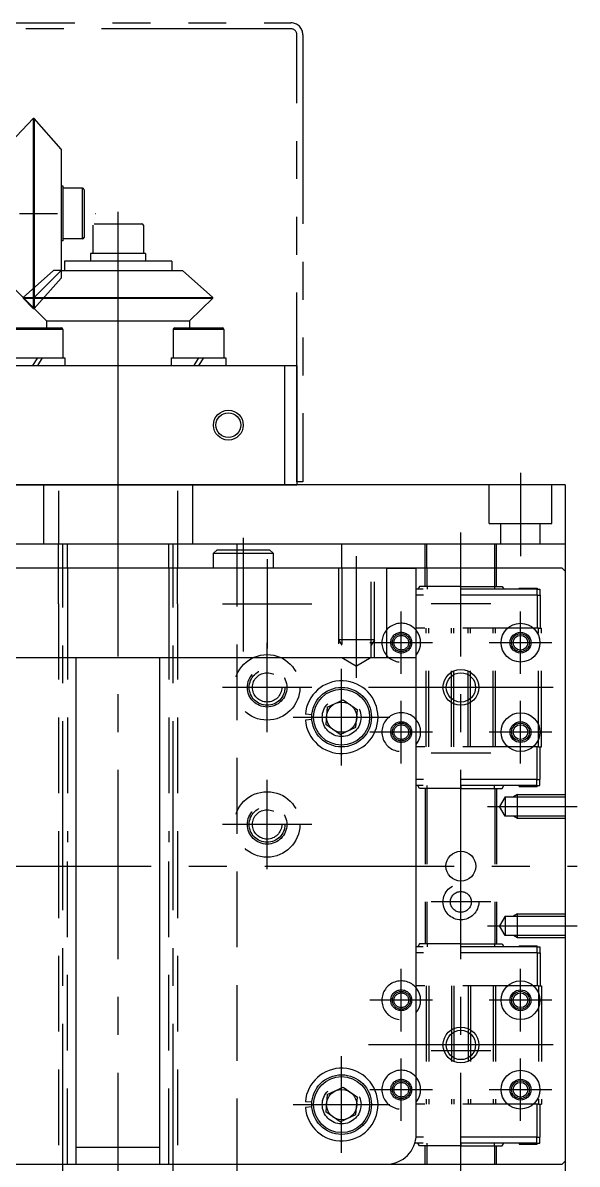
# Model space of a CAD drawing. Extents: x -48 to 540, y -15 to 565.
# Drawn here: x 447.5 to 540.4, y 116 to 307.5 of the extents above; entities that cross this region are included whole.
import ezdxf

# ---------------------------------------------------------------- set-up
doc = ezdxf.new("R2010")
doc.units = 0
for name, pattern in [('CENTER', [50.8, 31.75, -6.35, 6.35, -6.35]), ('DASHED', [19.05, 12.7, -6.35]), ('PHANTOM', [63.5, 31.75, -6.35, 6.35, -6.35, 6.35, -6.35])]:
    doc.linetypes.add(name, pattern=pattern)
doc.layers.get('0').update_dxf_attribs({"linetype": 'CONTINUOUS'})
doc.layers.add('CENTER', color=1, linetype='CENTER')

msp = doc.modelspace()

# ---------------------------------------------------------------- linework, layer by layer
at = {"color": 3, "linetype": 'PHANTOM'}
for p, q in [((424.44, 307.5), (492.44, 307.5)), ((492.44, 306.5), (424.44, 306.5)), ((493.44, 230.5), (493.44, 305.5)), ((494.44, 305.5), (494.44, 230.5)), ((494.44, 230.5), (493.44, 230.5))]:
    msp.add_line(p, q, dxfattribs=at)
at = {"color": 7, "linetype": 'CONTINUOUS'}
for p, q in [((449.23, 291.43), (445.44, 287.5)), ((449.37, 291.43), (449.23, 291.43)), ((449.23, 291.43), (449.23, 275.5)), ((453.88, 286.32), (449.37, 291.43)), ((449.37, 291.43), (449.37, 275.5)), ((453.88, 286.32), (453.88, 275.5)), ((454.24, 280.1), (453.88, 280.1)), ((454.24, 270.9), (454.24, 280.1)), ((457.49, 279.75), (454.24, 279.75)), ((457.49, 271.25), (457.49, 279.75)), ((457.74, 279.5), (457.74, 271.5)), ((449.23, 275.5), (449.23, 259.57)), ((449.37, 275.5), (449.37, 259.57)), ((453.88, 275.5), (453.88, 265.94)), ((459.19, 273.55), (459.19, 268.8)), ((459.44, 273.8), (467.44, 273.8)), ((467.69, 273.55), (467.69, 268.8)), ((454.24, 270.9), (453.88, 270.9)), ((457.49, 271.25), (454.24, 271.25)), ((458.84, 268.8), (458.84, 267.5)), ((468.04, 268.8), (458.84, 268.8)), ((468.04, 268.8), (468.04, 267.5)), ((454.44, 267.5), (454.44, 265.94)), ((472.44, 267.5), (454.44, 267.5)), ((472.44, 267.5), (472.44, 265.94)), ((453.88, 265.94), (449.37, 261.43)), ((453.88, 265.94), (474.26, 265.94)), ((479.36, 261.43), (474.26, 265.94)), ((445.44, 263.5), (451.44, 257.5)), ((447.51, 261.43), (447.51, 261.29)), ((447.51, 261.43), (479.36, 261.43)), ((447.51, 261.29), (449.23, 259.57)), ((447.51, 261.29), (479.36, 261.29)), ((475.44, 257.5), (479.36, 261.29)), ((479.36, 261.29), (479.36, 261.43)), ((449.23, 259.57), (449.37, 259.57)), ((451.44, 257.5), (451.44, 256.3)), ((451.44, 257.5), (475.44, 257.5)), ((475.44, 257.5), (475.44, 256.3)), ((454.19, 256.05), (445.69, 256.05)), ((445.94, 256.3), (453.94, 256.3)), ((454.19, 256.05), (454.19, 251.3)), ((481.19, 256.05), (472.69, 256.05)), ((472.69, 256.05), (472.69, 251.3)), ((472.94, 256.3), (480.94, 256.3)), ((481.19, 256.05), (481.19, 251.3)), ((445.35, 251.3), (454.54, 251.3)), ((449.92, 251.3), (449.11, 250)), ((450.73, 251.3), (449.92, 250)), ((454.54, 251.3), (454.54, 250)), ((472.35, 251.3), (472.35, 250)), ((472.35, 251.3), (481.54, 251.3)), ((476.94, 251.3), (476.13, 250)), ((477.75, 251.3), (476.94, 250)), ((481.54, 251.3), (481.54, 250)), ((435.44, 250), (491.44, 250)), ((491.44, 250), (493.44, 250)), ((491.44, 230), (491.44, 250)), ((493.44, 250), (493.44, 230)), ((538.44, 230), (388.44, 230)), ((433.44, 230), (493.44, 230)), ((493.44, 230), (435.44, 230)), ((538.44, 230), (538.44, 0)), ((538.44, 220), (388.44, 220)), ((453.44, 216), (453.44, 220)), ((454.94, 216), (454.94, 220)), ((471.94, 216), (471.94, 220)), ((473.44, 220), (473.44, 216)), ((479.44, 218.5), (480.04, 219.1)), ((479.44, 218.5), (489.44, 218.5)), ((479.44, 216), (479.44, 218.5)), ((480.04, 219.1), (488.84, 219.1)), ((488.84, 219.1), (489.44, 218.5)), ((489.44, 218.5), (489.44, 216)), ((500.94, 220), (500.94, 216)), ((526.94, 220), (514.94, 220)), ((514.94, 216), (514.94, 220)), ((515.24, 216), (515.24, 220)), ((526.64, 216), (526.64, 220)), ((526.94, 216), (526.94, 220)), ((537.94, 216), (388.94, 216)), ((508.44, 216), (508.44, 201)), ((508.44, 216), (513.44, 216)), ((513.44, 121), (513.44, 216)), ((537.94, 216), (538.44, 215.5)), ((537.94, 216), (538.44, 215.5)), ((538.44, 215.5), (538.44, 116.5)), ((538.44, 215.5), (538.44, 116.5)), ((413.44, 201), (513.44, 201)), ((456.44, 116), (456.44, 201)), ((470.44, 116), (470.44, 201)), ((498.54, 192.69), (501.2, 193.92)), ((501.2, 193.92), (503.6, 192.23)), ((498.54, 192.69), (498.28, 189.77)), ((503.34, 189.31), (503.6, 192.23)), ((495.96, 191.39), (494.86, 191.48)), ((495.96, 190.61), (494.86, 190.52)), ((500.68, 188.08), (498.28, 189.77)), ((500.68, 188.08), (503.34, 189.31)), ((498.54, 127.69), (501.2, 128.92)), ((501.2, 128.92), (503.6, 127.23)), ((495.96, 126.39), (494.86, 126.48)), ((498.54, 127.69), (498.28, 124.77)), ((503.34, 124.31), (503.6, 127.23)), ((495.96, 125.61), (494.86, 125.52)), ((500.68, 123.08), (498.28, 124.77)), ((500.68, 123.08), (503.34, 124.31)), ((456.44, 118.86), (470.44, 118.86)), ((388.94, 116), (537.94, 116)), ((537.94, 116), (538.44, 116.5)), ((537.94, 116), (538.44, 116.5))]:
    msp.add_line(p, q, dxfattribs=at)
at = {"color": 1, "linetype": 'CENTER'}
for p, q in [((463.44, 230), (463.44, 275.8)), ((358.04, 275.5), (459.74, 275.5))]:
    msp.add_line(p, q, dxfattribs=at)
at = {"color": 3, "linetype": 'DASHED'}
for p, q in [((452.62, 265.94), (447.51, 261.43)), ((453.88, 264.68), (449.37, 259.58)), ((453.88, 265.94), (452.62, 265.94)), ((453.88, 265.94), (453.88, 264.68)), ((450.94, 230), (450.94, 220)), ((475.94, 230), (475.94, 220)), ((525.69, 223.5), (525.69, 230)), ((536.19, 223.5), (536.19, 230)), ((453.44, 229), (453.44, 220)), ((473.44, 229), (473.44, 220)), ((525.69, 223.5), (536.19, 223.5)), ((527.64, 220), (527.64, 223.5)), ((534.24, 220), (534.24, 223.5)), ((483.44, 0), (483.44, 220)), ((453.44, 210), (453.44, 216)), ((453.44, 210), (453.44, 216)), ((454.94, 216), (454.94, 210)), ((454.94, 216), (454.94, 210)), ((471.94, 216), (471.94, 210)), ((471.94, 216), (471.94, 210)), ((473.44, 210), (473.44, 216)), ((473.44, 210), (473.44, 216)), ((500.44, 216), (500.44, 201)), ((500.98, 216), (500.98, 201)), ((505.9, 201), (505.9, 216)), ((506.44, 201), (506.44, 216)), ((514.94, 212.95), (514.94, 216)), ((515.24, 216), (515.24, 212.95)), ((526.64, 212.95), (526.64, 216)), ((526.94, 212.95), (526.94, 216)), ((514.01, 212.95), (513.71, 212.45)), ((515.31, 212.95), (514.01, 212.95)), ((515.31, 212.95), (515.31, 212.45)), ((520.94, 212.95), (515.31, 212.95)), ((520.94, 212.95), (526.57, 212.95)), ((520.94, 212.45), (520.94, 212.95)), ((526.57, 212.95), (526.57, 212.45)), ((526.57, 212.95), (527.87, 212.95)), ((527.87, 212.95), (528.17, 212.45)), ((530.74, 212.45), (530.74, 212.65)), ((530.74, 212.65), (533.74, 212.65)), ((533.74, 212.65), (533.74, 212.45)), ((533.69, 212.45), (513.44, 212.45)), ((533.74, 211.45), (513.44, 211.45)), ((533.69, 212.45), (533.69, 211.45)), ((533.69, 212.45), (534.19, 212.45)), ((533.74, 211.45), (533.74, 205.95)), ((533.74, 211.45), (534.24, 211.45)), ((534.19, 212.45), (534.19, 211.45)), ((534.24, 211.45), (534.24, 205.95)), ((453.44, 210), (453.44, 170)), ((453.44, 210), (453.44, 170)), ((454.94, 210), (454.94, 170)), ((454.94, 210), (454.94, 170)), ((471.94, 210), (471.94, 170)), ((471.94, 210), (471.94, 170)), ((473.44, 210), (473.44, 170)), ((473.44, 210), (473.44, 170)), ((533.94, 205.95), (513.44, 205.95)), ((515.14, 186.05), (515.14, 205.95)), ((515.54, 186.05), (515.54, 205.95)), ((519.34, 186.05), (519.34, 205.95)), ((519.74, 186.05), (519.74, 205.95)), ((522.14, 186.05), (522.14, 205.95)), ((522.54, 186.05), (522.54, 205.95)), ((526.34, 186.05), (526.34, 205.95)), ((526.74, 186.05), (526.74, 205.95)), ((533.94, 186.05), (533.94, 205.95)), ((533.94, 205.95), (534.44, 205.95)), ((534.44, 186.05), (534.44, 205.95)), ((506.44, 204), (500.44, 204)), ((500.44, 204), (500.98, 203.06)), ((506.44, 204), (505.9, 203.06)), ((500.98, 201), (505.9, 201)), ((500.98, 201), (503.44, 199.58)), ((505.9, 201), (503.44, 199.58)), ((533.94, 186.05), (513.44, 186.05)), ((533.74, 180.55), (533.74, 186.05)), ((533.94, 186.05), (534.44, 186.05)), ((534.24, 180.55), (534.24, 186.05)), ((533.74, 180.55), (513.44, 180.55)), ((533.69, 179.55), (533.69, 180.55)), ((533.74, 180.55), (534.24, 180.55)), ((534.19, 179.55), (534.19, 180.55)), ((533.69, 179.55), (513.44, 179.55)), ((514.01, 179.05), (513.71, 179.55)), ((515.31, 179.05), (514.01, 179.05)), ((514.94, 179.05), (514.94, 152.95)), ((515.24, 179.05), (515.24, 152.95)), ((515.31, 179.05), (515.31, 179.55)), ((520.94, 179.05), (515.31, 179.05)), ((520.94, 179.55), (520.94, 179.05)), ((520.94, 179.05), (526.57, 179.05)), ((526.57, 179.05), (526.57, 179.55)), ((526.57, 179.05), (527.87, 179.05)), ((526.64, 179.05), (526.64, 152.95)), ((526.94, 179.05), (526.94, 152.95)), ((527.87, 179.05), (528.17, 179.55)), ((530.74, 179.35), (530.74, 179.55)), ((530.74, 179.35), (533.74, 179.35)), ((533.69, 179.55), (534.19, 179.55)), ((533.74, 179.55), (533.74, 179.35)), ((528.34, 177.62), (527.4, 176)), ((528.34, 177.62), (538.44, 177.62)), ((528.34, 177.62), (528.34, 174.38)), ((530.44, 178), (529.78, 177.62)), ((530.44, 178), (538.44, 178)), ((530.44, 174), (530.44, 178)), ((528.34, 174.38), (527.4, 176)), ((538.44, 174.38), (528.34, 174.38)), ((530.44, 174), (529.78, 174.38)), ((538.44, 174), (530.44, 174)), ((453.44, 170), (453.44, 116)), ((454.94, 116), (454.94, 170)), ((471.94, 116), (471.94, 170)), ((473.44, 170), (473.44, 116)), ((528.34, 157.62), (527.4, 156)), ((528.34, 157.62), (538.44, 157.62)), ((528.34, 157.62), (528.34, 154.38)), ((530.44, 158), (529.78, 157.62)), ((530.44, 158), (538.44, 158)), ((530.44, 154), (530.44, 158)), ((528.34, 154.38), (527.4, 156)), ((538.44, 154.38), (528.34, 154.38)), ((530.44, 154), (529.78, 154.38)), ((538.44, 154), (530.44, 154)), ((533.69, 152.45), (513.44, 152.45)), ((533.74, 151.45), (513.44, 151.45)), ((514.01, 152.95), (513.71, 152.45)), ((515.31, 152.95), (514.01, 152.95)), ((520.94, 152.95), (515.31, 152.95)), ((515.31, 152.95), (515.31, 152.45)), ((520.94, 152.95), (526.57, 152.95)), ((520.94, 152.45), (520.94, 152.95)), ((526.57, 152.95), (526.57, 152.45)), ((526.57, 152.95), (527.87, 152.95)), ((527.87, 152.95), (528.17, 152.45)), ((530.74, 152.65), (530.74, 152.45)), ((530.74, 152.65), (533.74, 152.65)), ((533.69, 152.45), (533.69, 151.45)), ((533.69, 152.45), (534.19, 152.45)), ((533.74, 152.45), (533.74, 152.65)), ((533.74, 151.45), (533.74, 145.95)), ((533.74, 151.45), (534.24, 151.45)), ((534.19, 152.45), (534.19, 151.45)), ((534.24, 151.45), (534.24, 145.95)), ((533.94, 145.95), (513.44, 145.95)), ((515.14, 145.95), (515.14, 126.05)), ((515.54, 145.95), (515.54, 126.05)), ((519.34, 145.95), (519.34, 126.05)), ((519.74, 145.95), (519.74, 126.05)), ((522.14, 145.95), (522.14, 126.05)), ((522.54, 145.95), (522.54, 126.05)), ((526.34, 145.95), (526.34, 126.05)), ((526.74, 145.95), (526.74, 126.05)), ((533.94, 145.95), (533.94, 126.05)), ((533.94, 145.95), (534.44, 145.95)), ((534.44, 145.95), (534.44, 126.05)), ((533.94, 126.05), (513.44, 126.05)), ((533.74, 120.55), (533.74, 126.05)), ((533.94, 126.05), (534.44, 126.05)), ((534.24, 120.55), (534.24, 126.05)), ((533.69, 119.55), (513.22, 119.55)), ((533.74, 120.55), (513.42, 120.55)), ((514.01, 119.05), (513.71, 119.55)), ((515.31, 119.05), (514.01, 119.05)), ((514.94, 116), (514.94, 119.05)), ((515.24, 119.05), (515.24, 116)), ((515.31, 119.05), (515.31, 119.55)), ((520.94, 119.05), (515.31, 119.05)), ((520.94, 119.55), (520.94, 119.05)), ((520.94, 119.05), (526.57, 119.05)), ((526.57, 119.05), (526.57, 119.55)), ((526.57, 119.05), (527.87, 119.05)), ((526.64, 116), (526.64, 119.05)), ((526.94, 116), (526.94, 119.05)), ((527.87, 119.05), (528.17, 119.55)), ((530.74, 119.55), (530.74, 119.35)), ((530.74, 119.35), (533.74, 119.35)), ((533.69, 119.55), (533.69, 120.55)), ((533.69, 119.55), (534.19, 119.55)), ((533.74, 120.55), (534.24, 120.55)), ((533.74, 119.35), (533.74, 119.55)), ((534.19, 119.55), (534.19, 120.55))]:
    msp.add_line(p, q, dxfattribs=at)
at = {"color": 3, "linetype": 'CONTINUOUS'}
for centre, radius in [((481.94, 240), 2.5), ((530.94, 203.5), 1.5), ((520.94, 196), 3), ((530.94, 188.5), 1.5), ((530.94, 143.5), 1.5), ((520.94, 136), 3), ((530.94, 128.5), 1.5)]:
    msp.add_circle(centre, radius, dxfattribs=at)
at = {"color": 7, "linetype": 'CONTINUOUS'}
for centre, radius in [((481.94, 240), 2.07), ((530.94, 203.5), 3.25), ((530.94, 203.5), 1.75), ((530.94, 203.5), 1.23), ((520.94, 196), 2.46), ((500.94, 191), 5), ((500.94, 191), 4.7), ((530.94, 188.5), 3.25), ((530.94, 188.5), 1.75), ((530.94, 188.5), 1.23), ((520.94, 166), 2.5), ((530.94, 143.5), 3.25), ((530.94, 143.5), 1.75), ((530.94, 143.5), 1.23), ((520.94, 136), 2.46), ((500.94, 126), 5), ((500.94, 126), 4.7), ((530.94, 128.5), 3.25), ((530.94, 128.5), 1.75), ((530.94, 128.5), 1.23)]:
    msp.add_circle(centre, radius, dxfattribs=at)
at = {"color": 3, "linetype": 'DASHED'}
for centre, radius in [((510.94, 203.5), 1.75), ((510.94, 203.5), 1.5), ((510.94, 203.5), 1.23), ((488.44, 196), 5.5), ((488.44, 196), 3.3), ((488.44, 196), 3), ((488.44, 196), 2.46), ((500.94, 191), 3.25), ((510.94, 188.5), 1.75), ((510.94, 188.5), 1.5), ((510.94, 188.5), 1.23), ((488.44, 173), 5.5), ((488.44, 173), 3.3), ((488.44, 173), 3), ((488.44, 173), 2.46), ((520.94, 160), 3), ((520.94, 160), 1.75), ((510.94, 143.5), 1.75), ((510.94, 143.5), 1.5), ((510.94, 143.5), 1.23), ((510.94, 128.5), 1.75), ((500.94, 126), 3.25), ((510.94, 128.5), 1.5), ((510.94, 128.5), 1.23)]:
    msp.add_circle(centre, radius, dxfattribs=at)
for centre in [(500.94, 191), (500.94, 126)]:
    msp.add_circle(centre, 2.54)
at = {"color": 3, "linetype": 'PHANTOM'}
for radius in [2, 1]:
    msp.add_arc((492.44, 305.5), radius, 0, 90, dxfattribs=at)
at = {"color": 7, "linetype": 'CONTINUOUS'}
for centre, radius, start, end in [((457.49, 279.5), 0.25, 0, 90), ((467.44, 273.55), 0.25, 0, 90), ((457.49, 271.5), 0.25, 270, 0), ((453.94, 256.05), 0.25, 0, 90), ((472.94, 256.05), 0.25, 90, 180), ((480.94, 256.05), 0.25, 0, 90), ((510.94, 203.5), 3.25, 320.2849, 39.7151), ((500.94, 191), 6.1, 184.5, 175.5), ((510.94, 188.5), 3.25, 320.2849, 39.7151), ((510.94, 143.5), 3.25, 320.2849, 39.7151), ((500.94, 126), 6.1, 184.5, 175.5), ((510.94, 128.5), 3.25, 320.2849, 39.7151), ((508.44, 121), 5, 270, 360)]:
    msp.add_arc(centre, radius, start, end, dxfattribs=at)
at = {"color": 3, "linetype": 'DASHED'}
for centre in [(510.94, 203.5), (510.94, 188.5), (510.94, 143.5), (510.94, 128.5)]:
    msp.add_arc(centre, 3.25, 39.7151, 320.2849, dxfattribs=at)
at = {"layer": 'CENTER', "color": 1, "linetype": 'CENTER'}
for p, q in [((463.44, -2), (463.44, 275.8)), ((530.94, 232), (530.94, 218)), ((484.44, 221.1), (484.44, 202)), ((520.94, -2), (520.94, 222)), ((454.19, 57), (454.19, 220)), ((472.69, 57), (472.69, 220)), ((488.44, 217.5), (488.44, 202.5)), ((503.44, 197.58), (503.44, 218)), ((480.94, 210), (495.94, 210)), ((510.94, 198.25), (510.94, 208.75)), ((525.94, 210), (515.94, 210)), ((530.94, 198.25), (530.94, 208.75)), ((488.44, 188.5), (488.44, 203.5)), ((516.19, 203.5), (505.69, 203.5)), ((536.19, 203.5), (525.69, 203.5)), ((500.94, 182.9), (500.94, 199.1)), ((495.94, 196), (480.94, 196)), ((536.44, 196), (505.44, 196)), ((510.94, 183.25), (510.94, 193.75)), ((530.94, 183.25), (530.94, 193.75)), ((492.84, 191), (509.04, 191)), ((516.19, 188.5), (505.69, 188.5)), ((536.19, 188.5), (525.69, 188.5)), ((515.94, 185), (525.94, 185)), ((488.44, 165.5), (488.44, 180.5)), ((525.4, 176), (540.44, 176)), ((495.94, 173), (480.94, 173)), ((386.44, 166), (540.44, 166)), ((525.94, 160), (515.94, 160)), ((525.4, 156), (540.44, 156)), ((510.94, 138.25), (510.94, 148.75)), ((530.94, 138.25), (530.94, 148.75)), ((516.19, 143.5), (505.69, 143.5)), ((536.19, 143.5), (525.69, 143.5)), ((536.44, 136), (505.44, 136)), ((500.94, 117.9), (500.94, 134.1)), ((525.94, 135), (515.94, 135)), ((510.94, 123.25), (510.94, 133.75)), ((530.94, 123.25), (530.94, 133.75)), ((516.19, 128.5), (505.69, 128.5)), ((536.19, 128.5), (525.69, 128.5)), ((492.84, 126), (509.04, 126))]:
    msp.add_line(p, q, dxfattribs=at)

doc.saveas('drawing.dxf')
